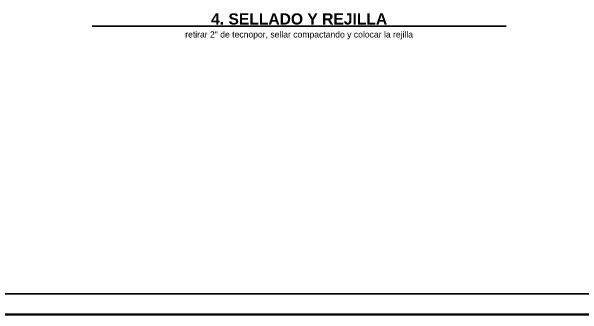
# Model space of a CAD drawing. Header units: metres. Extents: x 0 to 28.4, y 0 to 5.9.
# Drawn here: x 12.76 to 15.52, y 0 to 1.466 of the extents above; entities that cross this region are included whole.
import ezdxf
from ezdxf.enums import TextEntityAlignment as Align

# ---------------------------------------------------------------- set-up
doc = ezdxf.new("R2010")
doc.units = ezdxf.units.M
doc.header["$LTSCALE"] = 0.25
doc.layers.add('MARCO', color=7, linetype='CONTINUOUS', lineweight=50)
doc.layers.add('TITULOS', color=160, linetype='CONTINUOUS', lineweight=35)
doc.layers.add('TEXTOS', color=7, linetype='CONTINUOUS')
doc.styles.get("Standard").update_dxf_attribs({"font": 'arial.ttf'})
doc.styles.add('TITULOS', font='arialbd.ttf')

msp = doc.modelspace()

# ---------------------------------------------------------------- linework, layer by layer
at = {"layer": 'MARCO'}
msp.add_lwpolyline([(10, 0), (18.41, 0), (18.41, 5.94), (10, 5.94)], close=True, dxfattribs=at)
at = {"layer": 'MARCO', "const_width": 0.008}
msp.add_lwpolyline([(10.25, 0.1), (18.31, 0.1), (18.31, 5.84), (10.25, 5.84)], close=True, dxfattribs=at)
at = {"layer": 'TITULOS'}
msp.add_line((13.15, 1.395), (15.15, 1.395), dxfattribs=at)

# ---------------------------------------------------------------- texts
at = {"layer": 'TEXTOS'}
msp.add_text('retirar 2" de tecnopor, sellar compactando y colocar la rejilla', height=0.0297, dxfattribs=at).set_placement((14.15, 1.355), align=Align.MIDDLE_CENTER)
at = {"layer": 'TITULOS', "style": 'TITULOS'}
msp.add_text('4. SELLADO Y REJILLA', height=0.054, dxfattribs=at).set_placement((14.15, 1.43), align=Align.MIDDLE_CENTER)

doc.saveas('drawing.dxf')
